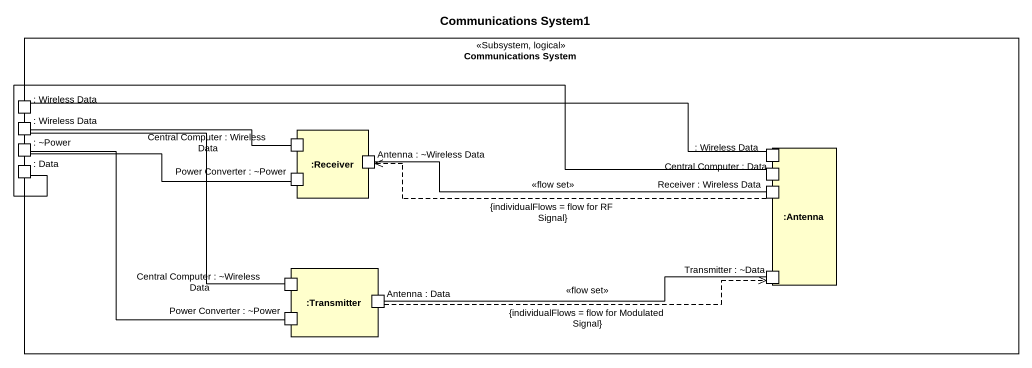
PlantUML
@startuml
title Communications System1
rectangle "Communications System" as Communications_System <<Subsystem, logical>> {
  port ": Wireless Data" as Wireless_Data
  port ": Wireless Data" as Wireless_Data_2
  rectangle ":Receiver" as Receiver {
    port "Central Computer : Wireless Data" as Central_Computer_Wireless
    port "Antenna : ~Wireless Data" as Antenna_Wireless_Data
    port "Power Converter : ~Power" as Power_Converter_Power
  }
  port ": ~Power" as Power
  port ": Data" as Data
  rectangle ":Antenna" as Antenna {
    port ": Wireless Data" as Wireless_Data_3
    port "Central Computer : Data" as Central_Computer_Data
    port "Receiver : Wireless Data" as Receiver_Wireless_Data
    port "Transmitter : ~Data" as Transmitter_Data
  }
  rectangle ":Transmitter" as Transmitter {
    port "Central Computer : ~Wireless Data" as Central_Computer_Wireless_2
    port "Power Converter : ~Power" as Power_Converter_Power_2
    port "Antenna : Data" as Antenna_Data
  }
}
Wireless_Data_2 -right- Central_Computer_Wireless
Data -right- Central_Computer_Data
Antenna_Wireless_Data -right- Receiver_Wireless_Data
Wireless_Data_3 -left- Wireless_Data
Power_Converter_Power -left- Power
Receiver_Wireless_Data .left.> Antenna_Wireless_Data : <<flow set>>\n{individualFlows = flow for RF Signal}
Central_Computer_Wireless_2 -left- Wireless_Data_2
Power_Converter_Power_2 -up- Power
Antenna_Data .right.> Transmitter_Data : <<flow set>>\n{individualFlows = flow for Modulated Signal}
Antenna_Data -right- Transmitter_Data
@enduml
